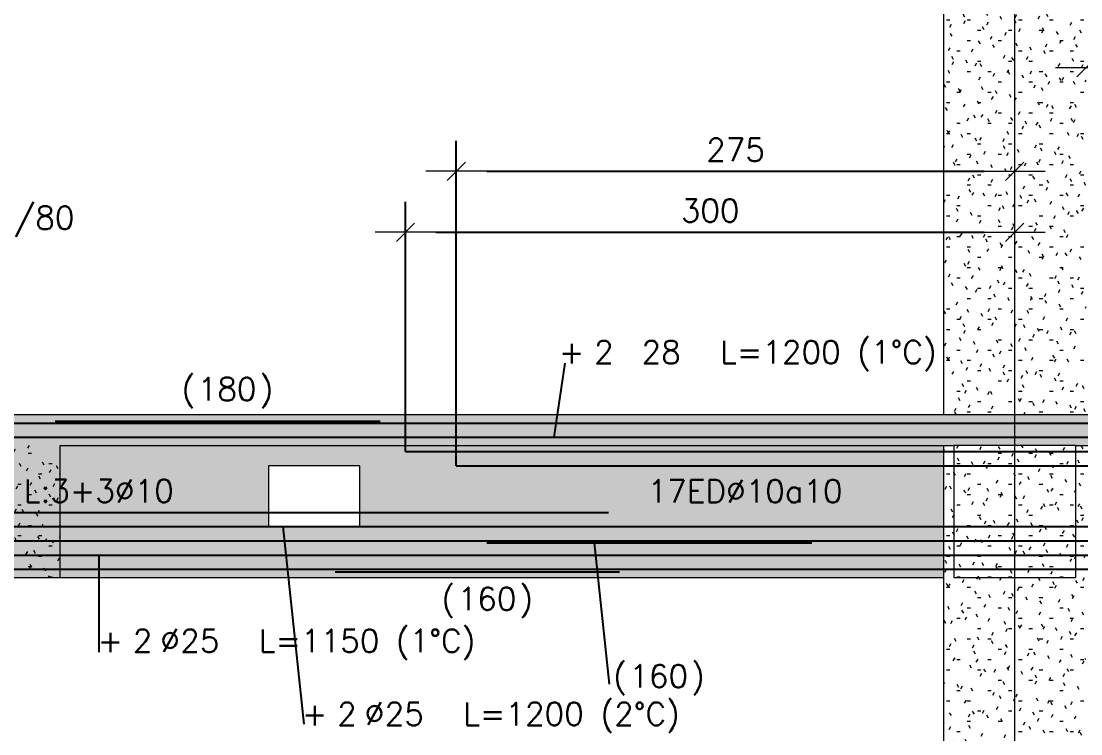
# Model space of a CAD drawing. Extents: x -3544 to 11711, y -11366 to 8565.
# Drawn here: x 1898 to 2419, y 2862 to 3213 of the extents above; entities that cross this region are included whole.
import ezdxf
from ezdxf.enums import TextEntityAlignment as Align

# ---------------------------------------------------------------- set-up
doc = ezdxf.new("R2010")
doc.units = 0
doc.header["$LTSCALE"] = 30
doc.header["$MEASUREMENT"] = 0
doc.linetypes.add('EJE2$0$RLE-PROYECCION', pattern=[0.71438, 0.47625, -0.23813])
doc.layers.get('0').update_dxf_attribs({"linetype": 'CONTINUOUS'})
doc.layers.add('EJE2$0$RLA-ACHURADO', color=30, linetype='EJE2$0$RLE-PROYECCION', lineweight=15, transparency=0.7)
for name, color, linetype, lineweight in [('EJE2$0$RLA-CONTORNO', 30, 'CONTINUOUS', 15), ('EJE2$0$RLA-COTAS', 7, 'CONTINUOUS', 9), ('EJE2$0$RLA-EJES', 1, 'CONTINUOUS', 9), ('EJE2$0$RLA-TEXTOS-1', 9, 'CONTINUOUS', 9)]:
    doc.layers.add(name, color=color, linetype=linetype, lineweight=lineweight)
doc.layers.add('EJE2$0$RLA-FE', color=7, linetype='CONTINUOUS')
doc.layers.add('EJE2$0$RLA-TEXTOS-FE', color=9, linetype='CONTINUOUS')
doc.styles.add('EJE2$0$RomanS', font='romans.shx', dxfattribs={"height": 11.25})
doc.dimstyles.new('EJE2$0$ING-50', dxfattribs={"dimscale": 50, "dimtxt": 0.27, "dimasz": 0.3, "dimexe": 0, "dimexo": 0, "dimgap": 0.1, "dimtad": 1, "dimdec": 1, "dimzin": 12, "dimdsep": 46, "dimtxsty": 'EJE2$0$RomanS', "dimblk": 'EJE2$0$TICK1', "dimblk1": 'EJE2$0$TICK1', "dimblk2": 'EJE2$0$TICK1', "dimcen": 0.09, "dimclrd": 2, "dimclre": 1, "dimclrt": 3, "dimadec": 0, "dimazin": 0, "dimtfac": 1, "dimtdec": 0, "dimtix": 1, "dimtmove": 2, "dimatfit": 3, "dimldrblk": 'EJE2$0$TICK1', "dimfxl": 0, "dimfxlon": 1, "dimtolj": 1, "dimtzin": 0, "dimarcsym": 0})
pattern_1 = [(0, (-1898.762, -1266.802), (20.32, 5.08), [1.676, -13.564, 1.676, -13.564, -81.28]), (0, (-1898.762, -1266.802), (20.32, 5.08), [-30.48, 1.676, -28.804, 1.676, -13.564, -35.56]), (0, (-1898.762, -1266.802), (20.32, 5.08), [-76.2, 1.676, -8.484, 1.676, -23.724]), (120, (-1891.142, -1264.262), (-14.559409, 15.057636), [1.676, -13.564, 1.676, -13.564, -81.28]), (120, (-1891.142, -1264.262), (-14.559409, 15.057636), [-30.48, 1.676, -28.804, 1.676, -13.564, -35.56]), (120, (-1891.142, -1264.262), (-14.559409, 15.057636), [-76.2, 1.676, -8.484, 1.676, -23.724]), (240, (-1888.602, -1254.102), (-5.760591, -20.137636), [1.676, -13.564, 1.676, -13.564, -81.28]), (240, (-1888.602, -1254.102), (-5.760591, -20.137636), [-30.48, 1.676, -28.804, 1.676, -13.564, -35.56]), (240, (-1888.602, -1254.102), (-5.760591, -20.137636), [-76.2, 1.676, -8.484, 1.676, -23.724])]

# ---------------------------------------------------------------- blocks, each defined once
blk = doc.blocks.new('*U250')
at = {"layer": 'EJE2$0$RLA-FE'}
for p, q in [((0, 0), (1068.21, 0)), ((1068.21, 0), (1118.21, 0)), ((1118.21, 0), (1150, 0)), ((1150, 0), (1150, 0))]:
    blk.add_line(p, q, dxfattribs=at)
at = {"layer": 'EJE2$0$RLA-FE', "color": 3, "style": 'EJE2$0$RomanS', "flags": 8}
for tag, p in [('F=', (577.25, 9.32)), ('NUM', (591.66, 9.32))]:
    blk.add_attdef(tag, text='', height=11.25, dxfattribs=at).set_placement(p, align=Align.RIGHT)
at = {"layer": 'EJE2$0$RLA-FE', "color": 3, "style": 'EJE2$0$RomanS'}
for tag, p, flags in [('PHI', (595.56, 9.54), 14), ('DIAM', (605.41, 9.32), 12), ('MINUS', (627.43, 9.32), 13), ('MARK', (640.82, 9.32), 13), ('TEXTO_FE1', (644.12, 9.32), 8), ('TEXTO_FE2', (711.65, 9.34), 8), ('TIPO', (573.8, -75.78), 13), ('NVECES', (559.93, -94.72), 13), ('NUMFE', (563.86, -114.48), 13), ('CAPA', (572.06, -133.6), 13), ('DESPLAZA', (278.34, -151.59), 13), ('ESPACIO', (284.39, -169.95), 13), ('CANT', (298.23, -188.75), 13)]:
    blk.add_attdef(tag, p, '', height=11.25, dxfattribs=dict(at, flags=flags))
blk = doc.blocks.new('*U246')
at = {"layer": 'EJE2$0$RLA-FE'}
for q in [(0, 0), (1118.21, 0)]:
    blk.add_line((0, 0), q, dxfattribs=at)
at = {"layer": 'EJE2$0$RLA-FE', "color": 3, "style": 'EJE2$0$RomanS', "flags": 8}
for tag, p in [('F=', (598.99, 9.32)), ('NUM', (613.39, 9.32))]:
    blk.add_attdef(tag, text='', height=11.25, dxfattribs=at).set_placement(p, align=Align.RIGHT)
at = {"layer": 'EJE2$0$RLA-FE', "color": 3, "style": 'EJE2$0$RomanS'}
for tag, p, flags in [('PHI', (617.29, 9.54), 14), ('DIAM', (627.15, 9.32), 12), ('MINUS', (649.16, 9.32), 13), ('MARK', (662.56, 9.32), 13), ('TEXTO_FE1', (665.86, 9.32), 8), ('TEXTO_FE2', (733.38, 9.34), 8), ('TIPO', (598.8, -75.78), 13), ('NVECES', (584.93, -94.72), 13), ('NUMFE', (588.86, -114.48), 13), ('CAPA', (597.06, -133.6), 13), ('DESPLAZA', (278.34, -151.59), 13), ('ESPACIO', (284.39, -169.95), 13), ('CANT', (298.23, -188.75), 13)]:
    blk.add_attdef(tag, p, '', height=11.25, dxfattribs=dict(at, flags=flags))
blk = doc.blocks.new('*U102')
at = {"layer": 'EJE2$0$RLA-FE', "color": 6}
blk.add_line((0, 1), (160, 1), dxfattribs=at)
at = {"layer": 'EJE2$0$RLA-FE', "color": 3, "style": 'EJE2$0$RomanS', "flags": 8}
for tag, p in [('(', (65.66, 11.14)), ('EMP', (84.68, 11.14)), (')', (103.99, 11.14))]:
    blk.add_attdef(tag, text='', height=11.25, dxfattribs=at).set_placement(p, align=Align.CENTER)
blk = doc.blocks.new('*U245')
at = {"layer": 'EJE2$0$RLA-FE'}
blk.add_line((0, 0), (1118.21, 0), dxfattribs=at)
at = {"layer": 'EJE2$0$RLA-FE', "color": 3, "style": 'EJE2$0$RomanS', "flags": 8}
for tag, p in [('F=', (440.58, 36.32)), ('NUM', (454.99, 36.32))]:
    blk.add_attdef(tag, text='', height=11.25, dxfattribs=at).set_placement(p, align=Align.RIGHT)
at = {"layer": 'EJE2$0$RLA-FE', "color": 3, "style": 'EJE2$0$RomanS'}
for tag, p, flags in [('PHI', (458.88, 36.54), 14), ('DIAM', (468.74, 36.32), 12), ('MINUS', (490.76, 36.32), 13), ('MARK', (504.15, 36.32), 13), ('TEXTO_FE1', (507.45, 36.32), 8), ('TEXTO_FE2', (574.97, 36.34), 8), ('TIPO', (598.8, -75.78), 13), ('NVECES', (584.93, -94.72), 13), ('NUMFE', (588.86, -114.48), 13), ('CAPA', (597.06, -133.6), 13), ('DESPLAZA', (278.34, -151.59), 13), ('ESPACIO', (284.39, -169.95), 13), ('CANT', (298.23, -188.75), 13)]:
    blk.add_attdef(tag, p, '', height=11.25, dxfattribs=dict(at, flags=flags))
blk = doc.blocks.new('*U247')
at = {"layer": 'EJE2$0$RLA-FE'}
for q in [(0, 0), (518.21, 0)]:
    blk.add_line((0, 0), q, dxfattribs=at)
at = {"layer": 'EJE2$0$RLA-FE', "color": 3, "style": 'EJE2$0$RomanS', "flags": 8}
for tag, p in [('F=', (396.37, 66.32)), ('NUM', (410.78, 66.32))]:
    blk.add_attdef(tag, text='', height=11.25, dxfattribs=at).set_placement(p, align=Align.RIGHT)
at = {"layer": 'EJE2$0$RLA-FE', "color": 3, "style": 'EJE2$0$RomanS'}
for tag, p, flags in [('PHI', (414.68, 66.54), 14), ('DIAM', (424.53, 66.32), 12), ('MINUS', (446.55, 66.32), 13), ('MARK', (459.94, 66.32), 13), ('TEXTO_FE1', (463.24, 66.32), 8), ('TEXTO_FE2', (530.76, 66.34), 8), ('TIPO', (298.8, -75.78), 13), ('NVECES', (284.93, -94.72), 13), ('NUMFE', (288.86, -114.48), 13), ('CAPA', (297.06, -133.6), 13), ('DESPLAZA', (278.34, -151.59), 13), ('ESPACIO', (284.39, -169.95), 13), ('CANT', (298.23, -188.75), 13)]:
    blk.add_attdef(tag, p, '', height=11.25, dxfattribs=dict(at, flags=flags))
blk = doc.blocks.new('EJE2$0$TICK1')
for points in [[(-1, 0), (1, 0)], [(-0.3, -0.3), (0.3, 0.3)]]:
    blk.add_lwpolyline(points)
blk = doc.blocks.new('*D125')
at = {"layer": 'EJE2$0$RLA-COTAS', "color": 2, "lineweight": -2, "transparency": 16777216}
blk.add_line((-679.52, 877), (-409.52, 877), dxfattribs=at)
at = {"layer": 'EJE2$0$RLA-COTAS', "color": 2, "lineweight": -2, "transparency": 16777216, "xscale": 15, "yscale": 15, "zscale": 15, "rotation": 180}
blk.add_blockref('EJE2$0$TICK1', (-694.52, 877), dxfattribs=at)
at = {"layer": 'EJE2$0$RLA-COTAS', "color": 2, "lineweight": -2, "transparency": 16777216, "xscale": 15, "yscale": 15, "zscale": 15}
blk.add_blockref('EJE2$0$TICK1', (-394.52, 877), dxfattribs=at)
at = {"layer": 'EJE2$0$RLA-COTAS', "color": 3, "transparency": 16777216, "insert": (-544.52, 887.63), "char_height": 11.25, "attachment_point": 5, "style": 'EJE2$0$RomanS'}
blk.add_mtext('\\A1;300', dxfattribs=at)
blk = doc.blocks.new('*U248')
at = {"layer": 'EJE2$0$RLA-FE'}
for q in [(0, 0), (468.21, 0)]:
    blk.add_line((0, 0), q, dxfattribs=at)
at = {"layer": 'EJE2$0$RLA-FE', "color": 3, "style": 'EJE2$0$RomanS', "flags": 8}
for tag, p in [('F=', (358.67, 96.32)), ('NUM', (373.08, 96.32))]:
    blk.add_attdef(tag, text='', height=11.25, dxfattribs=at).set_placement(p, align=Align.RIGHT)
at = {"layer": 'EJE2$0$RLA-FE', "color": 3, "style": 'EJE2$0$RomanS'}
for tag, p, flags in [('PHI', (376.97, 96.54), 14), ('DIAM', (386.83, 96.32), 12), ('MINUS', (408.85, 96.32), 13), ('MARK', (422.24, 96.32), 13), ('TEXTO_FE1', (425.54, 96.32), 8), ('TEXTO_FE2', (493.06, 96.34), 8), ('TIPO', (273.8, -75.78), 13), ('NVECES', (259.93, -94.72), 13), ('NUMFE', (263.86, -114.48), 13), ('CAPA', (272.06, -133.6), 13), ('DESPLAZA', (278.34, -151.59), 13), ('ESPACIO', (284.39, -169.95), 13), ('CANT', (298.23, -188.75), 13)]:
    blk.add_attdef(tag, p, '', height=11.25, dxfattribs=dict(at, flags=flags))
blk = doc.blocks.new('*D126')
at = {"layer": 'EJE2$0$RLA-COTAS', "color": 2, "lineweight": -2, "transparency": 16777216}
blk.add_line((-654.52, 907), (-409.52, 907), dxfattribs=at)
at = {"layer": 'EJE2$0$RLA-COTAS', "color": 2, "lineweight": -2, "transparency": 16777216, "xscale": 15, "yscale": 15, "zscale": 15, "rotation": 180}
blk.add_blockref('EJE2$0$TICK1', (-669.52, 907), dxfattribs=at)
at = {"layer": 'EJE2$0$RLA-COTAS', "color": 2, "lineweight": -2, "transparency": 16777216, "xscale": 15, "yscale": 15, "zscale": 15}
blk.add_blockref('EJE2$0$TICK1', (-394.52, 907), dxfattribs=at)
at = {"layer": 'EJE2$0$RLA-COTAS', "color": 3, "transparency": 16777216, "insert": (-532.02, 917.63), "char_height": 11.25, "attachment_point": 5, "style": 'EJE2$0$RomanS'}
blk.add_mtext('\\A1;275', dxfattribs=at)
blk = doc.blocks.new('*U258')
at = {"layer": 'EJE2$0$RLA-FE'}
for q in [(0, 0), (1068.21, 0)]:
    blk.add_line((0, 0), q, dxfattribs=at)
at = {"layer": 'EJE2$0$RLA-FE', "color": 3, "style": 'EJE2$0$RomanS', "flags": 8}
for tag, p in [('F=', (368.78, -19.89)), ('NUM', (383.19, -19.89))]:
    blk.add_attdef(tag, text='', height=11.25, dxfattribs=at).set_placement(p, align=Align.RIGHT)
at = {"layer": 'EJE2$0$RLA-FE', "color": 3, "style": 'EJE2$0$RomanS'}
for tag, p, flags in [('PHI', (387.09, -19.68), 12), ('DIAM', (396.94, -19.89), 12), ('MINUS', (418.96, -19.89), 13), ('MARK', (432.35, -19.89), 13), ('TEXTO_FE1', (435.65, -19.89), 8), ('TEXTO_FE2', (503.18, -19.88), 8), ('TIPO', (573.8, -57.92), 13), ('NVECES', (559.93, -76.86), 13), ('NUMFE', (563.86, -96.62), 13), ('CAPA', (572.06, -115.74), 13), ('DESPLAZA', (277.18, -134.17), 13), ('ESPACIO', (283.22, -152.53), 13), ('CANT', (297.06, -171.33), 13)]:
    blk.add_attdef(tag, p, '', height=11.25, dxfattribs=dict(at, flags=flags))
blk = doc.blocks.new('*U60')
at = {"layer": 'EJE2$0$RLA-FE'}
blk.add_line((0, 0), (1068.21, 0), dxfattribs=at)
at = {"layer": 'EJE2$0$RLA-FE', "color": 3, "style": 'EJE2$0$RomanS'}
for tag, p, flags in [('PHI', (501.74, -47.68), 12), ('DIAM', (511.6, -47.89), 12), ('MINUS', (533.62, -47.89), 13), ('MARK', (547.01, -47.89), 13), ('TEXTO_FE1', (550.31, -47.89), 8), ('TEXTO_FE2', (617.83, -47.88), 8), ('TIPO', (573.8, -57.92), 13), ('NVECES', (559.93, -76.86), 13), ('NUMFE', (563.86, -96.62), 13), ('CAPA', (572.06, -115.74), 13), ('DESPLAZA', (277.18, -134.17), 13), ('ESPACIO', (283.22, -152.53), 13), ('CANT', (297.06, -171.33), 13)]:
    blk.add_attdef(tag, p, '', height=11.25, dxfattribs=dict(at, flags=flags))
at = {"layer": 'EJE2$0$RLA-FE', "color": 3, "style": 'EJE2$0$RomanS', "flags": 8}
for tag, p in [('F=', (483.44, -47.89)), ('NUM', (497.85, -47.89))]:
    blk.add_attdef(tag, text='', height=11.25, dxfattribs=at).set_placement(p, align=Align.RIGHT)
blk = doc.blocks.new('*U256')
at = {"layer": 'EJE2$0$RLA-FE'}
for p, q in [((0, 0), (1068.21, 0)), ((1068.21, 0), (1118.21, 0)), ((1118.21, 0), (1150, 0)), ((1150, 0), (1150, 0))]:
    blk.add_line(p, q, dxfattribs=at)
at = {"layer": 'EJE2$0$RLA-FE', "color": 3, "style": 'EJE2$0$RomanS', "flags": 8}
for tag, p in [('F=', (551.84, -19.89)), ('NUM', (566.24, -19.89))]:
    blk.add_attdef(tag, text='', height=11.25, dxfattribs=at).set_placement(p, align=Align.RIGHT)
at = {"layer": 'EJE2$0$RLA-FE', "color": 3, "style": 'EJE2$0$RomanS'}
for tag, p, flags in [('PHI', (570.14, -19.68), 12), ('DIAM', (580, -19.89), 12), ('MINUS', (602.01, -19.89), 13), ('MARK', (615.41, -19.89), 13), ('TEXTO_FE1', (618.71, -19.89), 8), ('TEXTO_FE2', (686.23, -19.88), 8), ('TIPO', (573.8, -57.92), 13), ('NVECES', (559.93, -76.86), 13), ('NUMFE', (563.86, -96.62), 13), ('CAPA', (572.06, -115.74), 13), ('DESPLAZA', (277.18, -134.17), 13), ('ESPACIO', (283.22, -152.53), 13), ('CANT', (297.06, -171.33), 13)]:
    blk.add_attdef(tag, p, '', height=11.25, dxfattribs=dict(at, flags=flags))
blk = doc.blocks.new('*U63')
at = {"layer": 'EJE2$0$RLA-FE', "color": 6}
blk.add_line((0, -1), (140, -1), dxfattribs=at)
at = {"layer": 'EJE2$0$RLA-FE', "color": 3, "style": 'EJE2$0$RomanS', "flags": 8}
for tag, p in [('(', (55.66, -19.94)), ('EMP', (74.68, -19.94)), (')', (93.99, -19.94))]:
    blk.add_attdef(tag, text='', height=11.25, dxfattribs=at).set_placement(p, align=Align.CENTER)
blk = doc.blocks.new('*U255')
at = {"layer": 'EJE2$0$RLA-FE'}
for p, q in [((0, 0), (1118.21, 0)), ((1118.21, 0), (1168.21, 0)), ((1168.21, 0), (1200, 0)), ((1200, 0), (1200, 0))]:
    blk.add_line(p, q, dxfattribs=at)
at = {"layer": 'EJE2$0$RLA-FE', "color": 3, "style": 'EJE2$0$RomanS'}
for tag, p, flags in [('TIPO', (598.8, -57.92), 13), ('PHI', (538.8, -72.68), 12), ('DIAM', (548.65, -72.89), 12), ('MINUS', (570.67, -72.89), 13), ('MARK', (584.06, -72.89), 13), ('TEXTO_FE1', (587.36, -72.89), 8), ('TEXTO_FE2', (654.89, -72.88), 8), ('NVECES', (584.93, -76.86), 13), ('NUMFE', (588.86, -96.62), 13), ('CAPA', (597.06, -115.74), 13), ('DESPLAZA', (277.18, -134.17), 13), ('ESPACIO', (283.22, -152.53), 13), ('CANT', (297.06, -171.33), 13)]:
    blk.add_attdef(tag, p, '', height=11.25, dxfattribs=dict(at, flags=flags))
at = {"layer": 'EJE2$0$RLA-FE', "color": 3, "style": 'EJE2$0$RomanS', "flags": 8}
for tag, p in [('F=', (520.49, -72.89)), ('NUM', (534.9, -72.89))]:
    blk.add_attdef(tag, text='', height=11.25, dxfattribs=at).set_placement(p, align=Align.RIGHT)
blk = doc.blocks.new('*U70')
at = {"layer": 'EJE2$0$RLA-FE'}
for q in [(0, 0), (1118.21, 0)]:
    blk.add_line((0, 0), q, dxfattribs=at)
at = {"layer": 'EJE2$0$RLA-FE', "color": 3, "style": 'EJE2$0$RomanS'}
for tag, p, flags in [('TIPO', (598.8, -57.92), 13), ('PHI', (526.74, -72.68), 12), ('DIAM', (536.6, -72.89), 12), ('MINUS', (558.62, -72.89), 13), ('MARK', (572.01, -72.89), 13), ('TEXTO_FE1', (575.31, -72.89), 8), ('TEXTO_FE2', (642.83, -72.88), 8), ('NVECES', (584.93, -76.86), 13), ('NUMFE', (588.86, -96.62), 13), ('CAPA', (597.06, -115.74), 13), ('DESPLAZA', (277.18, -134.17), 13), ('ESPACIO', (283.22, -152.53), 13), ('CANT', (297.06, -171.33), 13)]:
    blk.add_attdef(tag, p, '', height=11.25, dxfattribs=dict(at, flags=flags))
at = {"layer": 'EJE2$0$RLA-FE', "color": 3, "style": 'EJE2$0$RomanS', "flags": 8}
for tag, p in [('F=', (508.44, -72.89)), ('NUM', (522.85, -72.89))]:
    blk.add_attdef(tag, text='', height=11.25, dxfattribs=at).set_placement(p, align=Align.RIGHT)
blk = doc.blocks.new('*U69')
at = {"layer": 'EJE2$0$RLA-FE', "color": 6}
blk.add_line((0, -1), (160, -1), dxfattribs=at)
at = {"layer": 'EJE2$0$RLA-FE', "color": 3, "style": 'EJE2$0$RomanS', "flags": 8}
for tag, p in [('(', (65.66, -72.26)), ('EMP', (84.68, -72.26)), (')', (103.99, -72.26))]:
    blk.add_attdef(tag, text='', height=11.25, dxfattribs=at).set_placement(p, align=Align.CENTER)
blk = doc.blocks.new('*U257')
at = {"layer": 'EJE2$0$RLA-FE'}
blk.add_line((0, 0), (1118.21, 0), dxfattribs=at)
at = {"layer": 'EJE2$0$RLA-FE', "color": 3, "style": 'EJE2$0$RomanS'}
for tag, p, flags in [('TIPO', (598.8, -57.92), 13), ('NVECES', (584.93, -76.86), 13), ('PHI', (489.9, -97.68), 12), ('DIAM', (499.75, -97.89), 12), ('MINUS', (521.77, -97.89), 13), ('MARK', (535.17, -97.89), 13), ('TEXTO_FE1', (538.47, -97.89), 8), ('NUMFE', (588.86, -96.62), 13), ('TEXTO_FE2', (605.99, -97.88), 8), ('CAPA', (597.06, -115.74), 13), ('DESPLAZA', (277.18, -134.17), 13), ('ESPACIO', (283.22, -152.53), 13), ('CANT', (297.06, -171.33), 13)]:
    blk.add_attdef(tag, p, '', height=11.25, dxfattribs=dict(at, flags=flags))
at = {"layer": 'EJE2$0$RLA-FE', "color": 3, "style": 'EJE2$0$RomanS', "flags": 8}
for tag, p in [('F=', (471.59, -97.89)), ('NUM', (486, -97.89))]:
    blk.add_attdef(tag, text='', height=11.25, dxfattribs=at).set_placement(p, align=Align.RIGHT)
blk = doc.blocks.new('*U79')
at = {"layer": 'EJE2$0$RLA-FE'}
for p, q in [((0, 0), (518.21, 0)), ((518.21, 0), (568.21, 0)), ((568.21, 0), (600, 0)), ((600, 0), (600, 0))]:
    blk.add_line(p, q, dxfattribs=at)
at = {"layer": 'EJE2$0$RLA-FE', "color": 3, "style": 'EJE2$0$RomanS'}
for tag, p, flags in [('TIPO', (298.8, -57.92), 13), ('NVECES', (284.93, -76.86), 13), ('NUMFE', (288.86, -96.62), 13), ('CAPA', (297.06, -115.74), 13), ('PHI', (226.74, -122.68), 12), ('DIAM', (236.6, -122.89), 12), ('MINUS', (258.62, -122.89), 13), ('MARK', (272.01, -122.89), 13), ('TEXTO_FE1', (275.31, -122.89), 8), ('TEXTO_FE2', (342.83, -122.88), 8), ('DESPLAZA', (277.18, -134.17), 13), ('ESPACIO', (283.22, -152.53), 13), ('CANT', (297.06, -171.33), 13)]:
    blk.add_attdef(tag, p, '', height=11.25, dxfattribs=dict(at, flags=flags))
at = {"layer": 'EJE2$0$RLA-FE', "color": 3, "style": 'EJE2$0$RomanS', "flags": 8}
for tag, p in [('F=', (208.44, -122.89)), ('NUM', (222.85, -122.89))]:
    blk.add_attdef(tag, text='', height=11.25, dxfattribs=at).set_placement(p, align=Align.RIGHT)
blk = doc.blocks.new('*D144')
at = {"layer": 'EJE2$0$RLA-COTAS', "color": 2, "lineweight": -2, "transparency": 16777216}
blk.add_line((-209.52, 958), (-344.52, 958), dxfattribs=at)
at = {"layer": 'EJE2$0$RLA-COTAS', "color": 2, "lineweight": -2, "transparency": 16777216, "xscale": 15, "yscale": 15, "zscale": 15, "rotation": 180}
blk.add_blockref('EJE2$0$TICK1', (-359.52, 958), dxfattribs=at)
at = {"layer": 'EJE2$0$RLA-COTAS', "color": 2, "lineweight": -2, "transparency": 16777216, "xscale": 15, "yscale": 15, "zscale": 15}
blk.add_blockref('EJE2$0$TICK1', (-194.52, 958), dxfattribs=at)
at = {"layer": 'EJE2$0$RLA-COTAS', "color": 3, "transparency": 16777216, "insert": (-277.02, 968.62), "char_height": 11.25, "attachment_point": 5, "style": 'EJE2$0$RomanS'}
blk.add_mtext('\\A1;165', dxfattribs=at)
blk = doc.blocks.new('EJE2')
at = {"layer": 'EJE2$0$RLA-ACHURADO'}
h = blk.add_hatch(dxfattribs=at)
h.set_pattern_fill('FP_1', color=256, style=0, pattern_type=2)
h.set_pattern_definition(pattern_1)
h.paths.add_polyline_path([(-364.52, 787), (-359.52, 787), (-359.52, 1173), (-364.52, 1173), (-364.52, 1108), (-424.52, 1108), (-424.52, 1173), (-429.52, 1173), (-429.52, 787), (-424.52, 787)], flags=0)
h = blk.add_hatch(dxfattribs=at)
h.set_pattern_fill('FP_1', color=256, style=0, pattern_type=2)
h.set_pattern_definition(pattern_1)
h.paths.add_polyline_path([(-30.16, 772), (2135.48, 772), (2135.48, 787), (-1734.52, 787), (-1734.52, 772), (-726.61, 772)], flags=0)
h.paths.add_polyline_path([(-2429.52, 772), (-2054.52, 772), (-2054.52, 787), (-2429.52, 787)], flags=0)
h = blk.add_hatch(dxfattribs=at)
h.set_pattern_fill('FP_1', color=256, style=0, pattern_type=2)
h.set_pattern_definition([(0, (-898.762, -1675.1674), (20.32, 5.08), [1.676, -13.564, 1.676, -13.564, -81.28]), (0, (-898.762, -1675.1674), (20.32, 5.08), [-30.48, 1.676, -28.804, 1.676, -13.564, -35.56]), (0, (-898.762, -1675.1674), (20.32, 5.08), [-76.2, 1.676, -8.484, 1.676, -23.724]), (120, (-891.142, -1672.6274), (-14.559409, 15.057636), [1.676, -13.564, 1.676, -13.564, -81.28]), (120, (-891.142, -1672.6274), (-14.559409, 15.057636), [-30.48, 1.676, -28.804, 1.676, -13.564, -35.56]), (120, (-891.142, -1672.6274), (-14.559409, 15.057636), [-76.2, 1.676, -8.484, 1.676, -23.724]), (240, (-888.602, -1662.4674), (-5.760591, -20.137636), [1.676, -13.564, 1.676, -13.564, -81.28]), (240, (-888.602, -1662.4674), (-5.760591, -20.137636), [-30.48, 1.676, -28.804, 1.676, -13.564, -35.56]), (240, (-888.602, -1662.4674), (-5.760591, -20.137636), [-76.2, 1.676, -8.484, 1.676, -23.724])])
h.paths.add_polyline_path([(-762.02, 762), (-717.02, 762), (-717.02, 732), (-762.02, 732)])
h.paths.add_polyline_path([(-429.52, 707), (-429.52, 772), (-1359.52, 772), (-1359.52, 707)])
h.paths.add_polyline_path([(-1027.02, 762), (-1027.02, 732), (-1072.02, 732), (-1072.02, 762)])
h = blk.add_hatch(dxfattribs=at)
h.set_pattern_fill('FP_1', color=256, style=0, pattern_type=2)
h.set_pattern_definition(pattern_1)
h.paths.add_polyline_path([(-864.52, 707), (-864.52, 772), (-924.52, 772), (-924.52, 707)], flags=0)
h = blk.add_hatch(dxfattribs=at)
h.set_pattern_fill('FP_1', color=256, style=0, pattern_type=2)
h.set_pattern_definition(pattern_1)
h.paths.add_polyline_path([(-364.52, 391), (-359.52, 391), (-359.52, 772), (-364.52, 772), (-364.52, 707), (-424.52, 707), (-424.52, 772), (-429.52, 772), (-429.52, 391), (-424.52, 391)], flags=0)
h = blk.add_hatch(dxfattribs=at)
h.set_pattern_fill('FP_1', color=256, style=0, pattern_type=2)
h.set_pattern_definition(pattern_1)
h.paths.add_polyline_path([(-364.52, 707), (-364.52, 772), (-424.52, 772), (-424.52, 707)], flags=0)
at = {"layer": 'EJE2$0$RLA-CONTORNO'}
for p, q in [((-429.52, 787), (-429.52, 1173)), ((2720.48, 787), (-1734.52, 787)), ((-864.52, 772), (-424.52, 772)), ((-864.52, 707), (-864.52, 772)), ((-429.52, 391), (-429.52, 772)), ((-424.52, 772), (-424.52, 707)), ((-364.52, 772), (-424.51, 772)), ((-364.52, 772), (75.48, 772)), ((-364.52, 707), (-364.52, 772)), ((-924.52, 707), (-864.52, 707)), ((-864.52, 707), (-429.52, 707)), ((-424.52, 707), (-364.52, 707))]:
    blk.add_line(p, q, dxfattribs=at)
blk.add_lwpolyline([(-762.02, 732), (-717.02, 732), (-717.02, 762), (-762.02, 762)], close=True, dxfattribs=at)
at = {"layer": 'EJE2$0$RLA-EJES'}
blk.add_line((-394.52, -598.79), (-394.52, 1460.5), dxfattribs=at)
at = {"layer": 'EJE2$0$RLA-FE', "color": 1}
for p, q in [((-669.52, 762), (-669.52, 922)), ((-694.52, 769), (-694.52, 892))]:
    blk.add_line(p, q, dxfattribs=at)
at = {"layer": 'EJE2$0$RLA-FE', "color": 2}
for p, q in [((-616.11, 812.51), (-621.5, 776)), ((-744.35, 634.62), (-754.74, 732)), ((-594.14, 654.36), (-601.42, 724)), ((-845.36, 670.11), (-845.36, 718))]:
    blk.add_line(p, q, dxfattribs=at)
ref = blk.add_blockref('*U102', (-867.02, 783))
ref.add_attrib('EMP', '180', dxfattribs={"layer": 'EJE2$0$RLA-FE', "color": 3, "height": 11.25, "style": 'EJE2$0$RomanS'}).set_placement((-782.34, 794.14), align=Align.CENTER)
ref.add_attrib('(', '(', dxfattribs={"layer": 'EJE2$0$RLA-FE', "color": 3, "height": 11.25, "style": 'EJE2$0$RomanS'}).set_placement((-801.36, 794.14), align=Align.CENTER)
ref.add_attrib(')', ')', dxfattribs={"layer": 'EJE2$0$RLA-FE', "color": 3, "height": 11.25, "style": 'EJE2$0$RomanS'}).set_placement((-763.02, 794.14), align=Align.CENTER)
at = {"layer": 'EJE2$0$RLA-FE'}
for name, p in [('*U248', (-669.52, 762)), ('*U247', (-694.52, 769)), ('*U250', (-1837.02, 783)), ('*U246', (-867.02, 783)), ('*U79', (-1194.52, 739)), ('*U255', (-1694.52, 725)), ('*U70', (-654.52, 725)), ('*U256', (-1707.02, 711)), ('*U258', (-717.02, 711))]:
    blk.add_blockref(name, p, dxfattribs=at)
ref = blk.add_blockref('*U245', (-1047.02, 776), dxfattribs=at)
ref.add_attrib('DIAM', '28', (-578.28, 812.32), dxfattribs={"color": 3, "height": 11.25, "style": 'EJE2$0$RomanS'})
ref.add_attrib('NUM', '2', dxfattribs={"color": 3, "height": 11.25, "style": 'EJE2$0$RomanS'}).set_placement((-592.03, 812.32), align=Align.RIGHT)
ref.add_attrib('TEXTO_FE1', 'L=1200', (-539.57, 812.32), dxfattribs={"color": 3, "height": 11.25, "style": 'EJE2$0$RomanS'})
ref.add_attrib('TEXTO_FE2', '(1°C)', (-472.05, 812.34), dxfattribs={"color": 3, "height": 11.25, "style": 'EJE2$0$RomanS'})
ref.add_attrib('F=', '+', dxfattribs={"color": 3, "height": 11.25, "style": 'EJE2$0$RomanS'}).set_placement((-606.44, 812.32), align=Align.RIGHT)
ref = blk.add_blockref('*U257', (-1204.52, 732), dxfattribs=at)
ref.add_attrib('DIAM', '25', (-704.76, 634.11), dxfattribs={"color": 3, "height": 11.25, "style": 'EJE2$0$RomanS'})
ref.add_attrib('NUM', '2', dxfattribs={"color": 3, "height": 11.25, "style": 'EJE2$0$RomanS'}).set_placement((-718.52, 634.11), align=Align.RIGHT)
ref.add_attrib('TEXTO_FE1', 'L=1200', (-666.05, 634.11), dxfattribs={"color": 3, "height": 11.25, "style": 'EJE2$0$RomanS'})
ref.add_attrib('TEXTO_FE2', '(2°C)', (-598.53, 634.12), dxfattribs={"color": 3, "height": 11.25, "style": 'EJE2$0$RomanS'})
ref.add_attrib('PHI', '%%C', (-714.62, 634.32), dxfattribs={"color": 3, "height": 11.25, "style": 'EJE2$0$RomanS'})
ref.add_attrib('F=', '+', dxfattribs={"color": 3, "height": 11.25, "style": 'EJE2$0$RomanS'}).set_placement((-732.92, 634.11), align=Align.RIGHT)
ref = blk.add_blockref('*U69', (-654.52, 725), dxfattribs=at)
ref.add_attrib('EMP', '160', dxfattribs={"color": 3, "height": 11.25, "style": 'EJE2$0$RomanS'}).set_placement((-569.84, 652.74), align=Align.CENTER)
ref.add_attrib('(', '(', dxfattribs={"color": 3, "height": 11.25, "style": 'EJE2$0$RomanS'}).set_placement((-588.86, 652.74), align=Align.CENTER)
ref.add_attrib(')', ')', dxfattribs={"color": 3, "height": 11.25, "style": 'EJE2$0$RomanS'}).set_placement((-550.52, 652.74), align=Align.CENTER)
ref = blk.add_blockref('*U60', (-1317.02, 718), dxfattribs=at)
ref.add_attrib('DIAM', '25', (-805.42, 670.11), dxfattribs={"color": 3, "height": 11.25, "style": 'EJE2$0$RomanS'})
ref.add_attrib('NUM', '2', dxfattribs={"color": 3, "height": 11.25, "style": 'EJE2$0$RomanS'}).set_placement((-819.17, 670.11), align=Align.RIGHT)
ref.add_attrib('TEXTO_FE1', 'L=1150', (-766.71, 670.11), dxfattribs={"color": 3, "height": 11.25, "style": 'EJE2$0$RomanS'})
ref.add_attrib('TEXTO_FE2', '(1°C)', (-699.19, 670.12), dxfattribs={"color": 3, "height": 11.25, "style": 'EJE2$0$RomanS'})
ref.add_attrib('PHI', '%%C', (-815.27, 670.32), dxfattribs={"color": 3, "height": 11.25, "style": 'EJE2$0$RomanS'})
ref.add_attrib('F=', '+', dxfattribs={"color": 3, "height": 11.25, "style": 'EJE2$0$RomanS'}).set_placement((-833.58, 670.11), align=Align.RIGHT)
ref = blk.add_blockref('*U63', (-729.08, 710.75), dxfattribs=at)
ref.add_attrib('EMP', '160', dxfattribs={"color": 3, "height": 11.25, "style": 'EJE2$0$RomanS'}).set_placement((-654.4, 690.81), align=Align.CENTER)
ref.add_attrib('(', '(', dxfattribs={"color": 3, "height": 11.25, "style": 'EJE2$0$RomanS'}).set_placement((-673.43, 690.81), align=Align.CENTER)
ref.add_attrib(')', ')', dxfattribs={"color": 3, "height": 11.25, "style": 'EJE2$0$RomanS'}).set_placement((-635.09, 690.81), align=Align.CENTER)
at = {"layer": 'EJE2$0$RLA-TEXTOS-1', "insert": (-892.7, 882.27), "char_height": 11.25, "width": 77.8962, "attachment_point": 5, "line_spacing_factor": 0.941778, "style": 'EJE2$0$RomanS'}
blk.add_mtext('V. 60/80', dxfattribs=at)
at = {"layer": 'EJE2$0$RLA-TEXTOS-FE', "color": 9, "style": 'EJE2$0$RomanS'}
for s, p in [('L:3+3%%C10', (-845.54, 743.95)), ('17ED%%C10a10', (-527.28, 743.8))]:
    blk.add_text(s, height=11.25, dxfattribs=at).set_placement(p, align=Align.CENTER)
at = {"layer": 'EJE2$0$RLA-COTAS'}
for p1, p2, distance, picture, middle in [((-194.52, 1140), (-359.52, 1140), 182, '*D144', (-277.02, 968.62)), ((-669.52, 762), (-394.52, 762), 145, '*D126', (-532.02, 917.63)), ((-694.52, 769), (-394.52, 769), 108, '*D125', (-544.52, 887.63))]:
    dim = blk.add_aligned_dim(p1=p1, p2=p2, distance=distance, dimstyle='EJE2$0$ING-50', dxfattribs=at)
    dim.commit()
    dim.dimension.update_dxf_attribs({"geometry": picture, "text_midpoint": middle})

msp = doc.modelspace()

# ---------------------------------------------------------------- block references
msp.add_blockref('EJE2', (2781.39, 2232.23))

doc.saveas('drawing.dxf')
